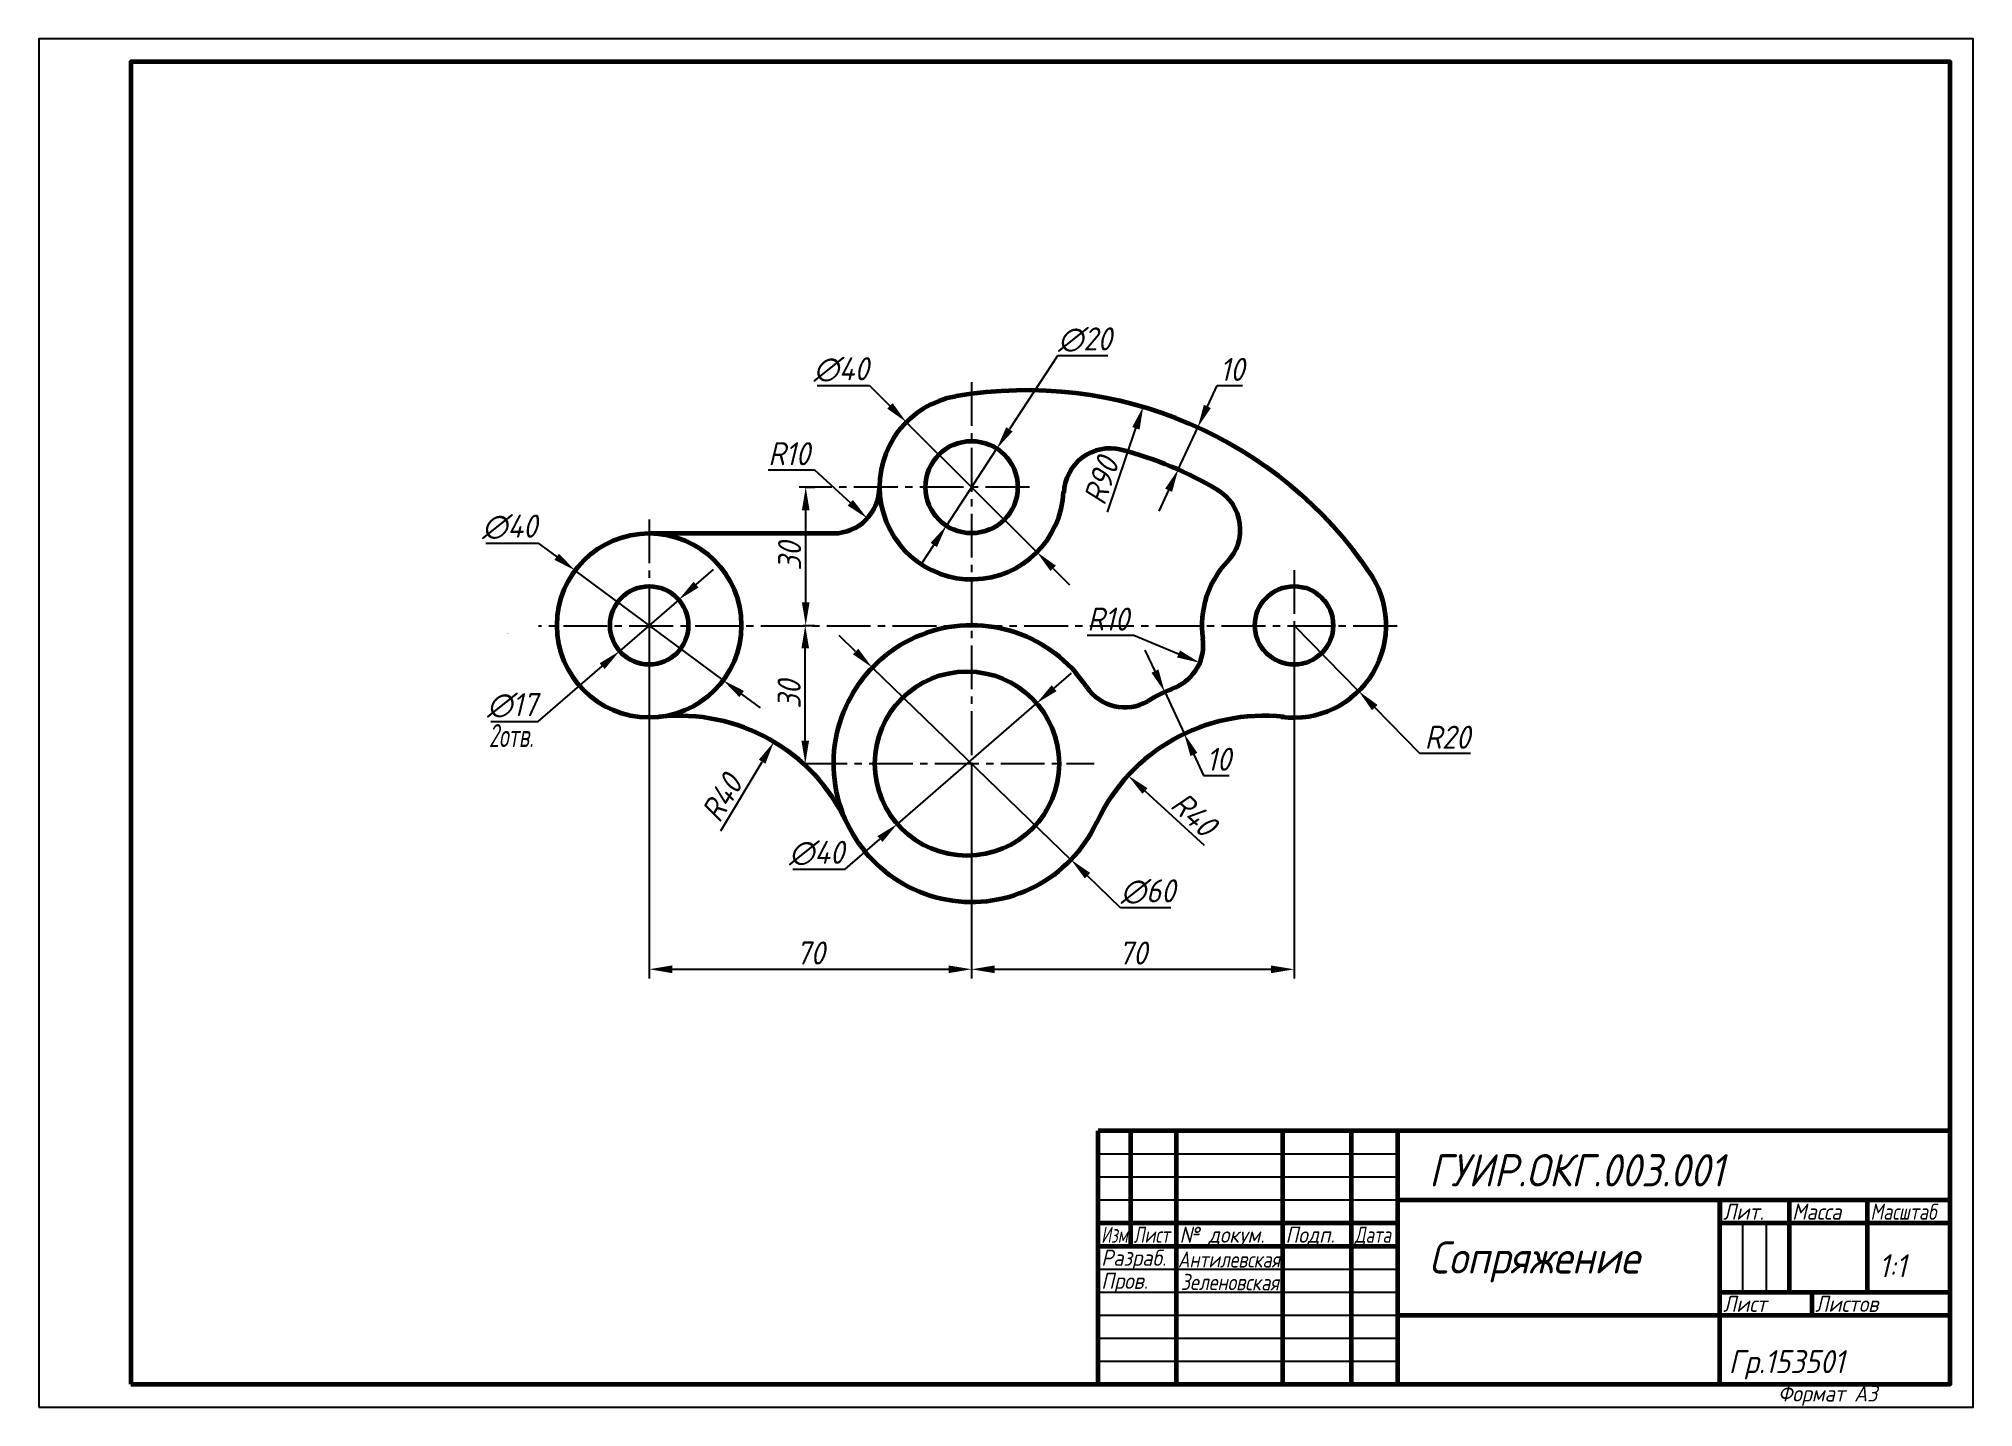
# Model space of a CAD drawing. Header units: millimetres. Extents: x 0 to 420, y 0 to 297.
import ezdxf
from ezdxf.enums import TextEntityAlignment as Align

# ---------------------------------------------------------------- set-up
doc = ezdxf.new("R2010")
doc.units = ezdxf.units.MM
doc.header["$LTSCALE"] = 0.5
doc.linetypes.add('осевая2', pattern=[28.575, 19.05, -3.175, 3.175, -3.175])
doc.layers.get('0').update_dxf_attribs({"lineweight": 60})
doc.layers.get('Defpoints').update_dxf_attribs({"color": 5})
doc.layers.add('1-оси', color=1, linetype='осевая2')
doc.layers.add('3-размеры', color=6, linetype='Continuous')
doc.layers.add('4-текст', color=7, linetype='Continuous', true_color=0x00ad00)
doc.styles.get("Standard").update_dxf_attribs({"font": 'isocpeui.ttf', "width": 0.9})
doc.dimstyles.new('Standart', dxfattribs={"dimtxt": 5, "dimasz": 5, "dimexe": 2, "dimexo": 0, "dimgap": 1, "dimtad": 1, "dimtoh": 1, "dimdec": 0, "dimtxsty": 'Standard', "dimcen": 2.5, "dimadec": 0, "dimazin": 0, "dimtfac": 1, "dimtdec": 0, "dimtmove": 0, "dimatfit": 3, "dimldrblk": 'DOTSMALL', "dimfxl": 1, "dimarcsym": 0})

# ---------------------------------------------------------------- blocks, each defined once
blk = doc.blocks.new('*D2')
at = {"layer": '3-размеры', "color": 0, "lineweight": -2, "transparency": 16777216}
for p, q in [((142.73, 178.53), (146.5, 181.81)), ((138.95, 175.26), (126.11, 164.11)), ((108.47, 148.79), (122.34, 160.83)), ((98.15, 148.79), (108.47, 148.79))]:
    blk.add_line(p, q, dxfattribs=at)
at = {"layer": '3-размеры', "color": 0, "transparency": 16777216}
for points in [[(142.18, 179.16), (143.27, 177.9), (138.95, 175.26)], [(121.79, 161.46), (122.88, 160.2), (126.11, 164.11)]]:
    blk.add_solid(points, dxfattribs=at)
at = {"layer": 'Defpoints', "color": 0, "transparency": 16777216}
for p in [(138.95, 175.26), (126.11, 164.11)]:
    blk.add_point(p, dxfattribs=at)
at = {"layer": '3-размеры', "color": 0, "transparency": 16777216, "insert": (102.81, 152.33), "char_height": 5, "attachment_point": 5}
blk.add_mtext('∅17', dxfattribs=at)
blk = doc.blocks.new('_DotSmall')
at = {"color": 0, "linetype": 'ByBlock', "const_width": 0.5}
blk.add_lwpolyline([(-0.0625, 0, 1), (0.0625, 0, 1)], format="xyb", close=True, dxfattribs=at)
blk = doc.blocks.new('*D4')
at = {"layer": '3-размеры', "color": 0, "lineweight": -2, "transparency": 16777216}
for p, q in [((272.54, 169.69), (286.55, 155.42)), ((299.82, 141.91), (290.06, 151.85)), ((310.85, 141.91), (299.82, 141.91))]:
    blk.add_line(p, q, dxfattribs=at)
at = {"layer": '3-размеры', "color": 0, "transparency": 16777216}
blk.add_solid([(290.65, 152.43), (289.46, 151.27), (286.55, 155.42)], dxfattribs=at)
at = {"layer": 'Defpoints', "color": 0, "transparency": 16777216}
for p in [(272.54, 169.69), (286.55, 155.42)]:
    blk.add_point(p, dxfattribs=at)
at = {"layer": '3-размеры', "color": 0, "transparency": 16777216, "insert": (305.83, 145.41), "char_height": 5, "attachment_point": 5}
blk.add_mtext('R20', dxfattribs=at)
blk = doc.blocks.new('*D5')
at = {"layer": '3-размеры', "color": 0, "lineweight": -2, "transparency": 16777216}
for p, q in [((221.19, 228.19), (210.75, 212.23)), ((232.08, 228.19), (221.19, 228.19)), ((197.06, 191.32), (208.01, 208.05)), ((194.32, 187.13), (191.58, 182.95))]:
    blk.add_line(p, q, dxfattribs=at)
at = {"layer": '3-размеры', "color": 0, "transparency": 16777216}
for points in [[(210.05, 212.69), (211.44, 211.78), (208.01, 208.05)], [(193.62, 187.59), (195.02, 186.68), (197.06, 191.32)]]:
    blk.add_solid(points, dxfattribs=at)
at = {"layer": 'Defpoints', "color": 0, "transparency": 16777216}
for p in [(208.01, 208.05), (197.06, 191.32)]:
    blk.add_point(p, dxfattribs=at)
at = {"layer": '3-размеры', "color": 0, "transparency": 16777216, "insert": (227.14, 231.69), "char_height": 5, "attachment_point": 5}
blk.add_mtext('∅20', dxfattribs=at)
blk = doc.blocks.new('*D6')
at = {"layer": '3-размеры', "color": 0, "lineweight": -2, "transparency": 16777216}
for p, q in [((169.04, 221.71), (180.4, 221.71)), ((180.4, 221.71), (184.81, 217.32)), ((216.71, 185.58), (188.36, 213.79)), ((220.25, 182.05), (223.8, 178.52))]:
    blk.add_line(p, q, dxfattribs=at)
at = {"layer": '3-размеры', "color": 0, "transparency": 16777216}
for points in [[(185.4, 217.91), (184.22, 216.73), (188.36, 213.79)], [(220.84, 182.64), (219.67, 181.46), (216.71, 185.58)]]:
    blk.add_solid(points, dxfattribs=at)
at = {"layer": 'Defpoints', "color": 0, "transparency": 16777216}
for p in [(188.36, 213.79), (216.71, 185.58)]:
    blk.add_point(p, dxfattribs=at)
at = {"layer": '3-размеры', "color": 0, "transparency": 16777216, "insert": (174.22, 225.21), "char_height": 5, "attachment_point": 5}
blk.add_mtext('∅40', dxfattribs=at)
blk = doc.blocks.new('*D7')
at = {"layer": '3-размеры', "color": 0, "lineweight": -2, "transparency": 16777216}
for p, q in [((165.98, 169.68), (168.42, 169.68)), ((166.42, 144.68), (166.42, 164.68)), ((165.98, 139.68), (168.42, 139.68))]:
    blk.add_line(p, q, dxfattribs=at)
at = {"layer": '3-размеры', "color": 0, "transparency": 16777216}
for points in [[(165.59, 164.68), (167.25, 164.68), (166.42, 169.68)], [(165.59, 144.68), (167.25, 144.68), (166.42, 139.68)]]:
    blk.add_solid(points, dxfattribs=at)
at = {"layer": 'Defpoints', "color": 0, "transparency": 16777216}
for p in [(165.98, 169.68), (166.42, 169.68), (165.98, 139.68)]:
    blk.add_point(p, dxfattribs=at)
at = {"layer": '3-размеры', "color": 0, "transparency": 16777216, "insert": (162.92, 154.68), "char_height": 5, "attachment_point": 5, "rotation": 90}
blk.add_mtext('30', dxfattribs=at)
blk = doc.blocks.new('*D8')
at = {"layer": '3-размеры', "color": 0, "lineweight": -2, "transparency": 16777216}
for p, q in [((166.42, 199.68), (168.52, 199.68)), ((166.52, 174.68), (166.52, 194.68)), ((166.42, 169.68), (168.52, 169.68))]:
    blk.add_line(p, q, dxfattribs=at)
at = {"layer": '3-размеры', "color": 0, "transparency": 16777216}
for points in [[(165.69, 194.68), (167.35, 194.68), (166.52, 199.68)], [(165.69, 174.68), (167.35, 174.68), (166.52, 169.68)]]:
    blk.add_solid(points, dxfattribs=at)
at = {"layer": 'Defpoints', "color": 0, "transparency": 16777216}
for p in [(166.42, 199.68), (166.52, 199.68), (166.42, 169.68)]:
    blk.add_point(p, dxfattribs=at)
at = {"layer": '3-размеры', "color": 0, "transparency": 16777216, "insert": (163.02, 184.68), "char_height": 5, "attachment_point": 5, "rotation": 90}
blk.add_mtext('30', dxfattribs=at)
blk = doc.blocks.new('*D9')
at = {"layer": '3-размеры', "color": 0, "lineweight": -2, "transparency": 16777216}
for p, q in [((220.43, 156.05), (224.21, 159.32)), ((216.65, 152.78), (186.41, 126.59)), ((175.07, 116.77), (182.63, 123.32)), ((163.71, 116.77), (175.07, 116.77))]:
    blk.add_line(p, q, dxfattribs=at)
at = {"layer": '3-размеры', "color": 0, "transparency": 16777216}
for points in [[(219.89, 156.68), (220.98, 155.42), (216.65, 152.78)], [(182.09, 123.95), (183.18, 122.69), (186.41, 126.59)]]:
    blk.add_solid(points, dxfattribs=at)
at = {"layer": 'Defpoints', "color": 0, "transparency": 16777216}
for p in [(216.65, 152.78), (186.41, 126.59)]:
    blk.add_point(p, dxfattribs=at)
at = {"layer": '3-размеры', "color": 0, "transparency": 16777216, "insert": (168.89, 120.27), "char_height": 5, "attachment_point": 5}
blk.add_mtext('∅40', dxfattribs=at)
blk = doc.blocks.new('*D11')
at = {"layer": '3-размеры', "color": 0, "lineweight": -2, "transparency": 16777216}
for p, q in [((132.53, 169.68), (132.53, 93.06)), ((202.53, 139.68), (202.53, 93.06)), ((137.53, 95.06), (197.53, 95.06))]:
    blk.add_line(p, q, dxfattribs=at)
at = {"layer": '3-размеры', "color": 0, "transparency": 16777216}
for points in [[(137.53, 95.89), (137.53, 94.22), (132.53, 95.06)], [(197.53, 95.89), (197.53, 94.22), (202.53, 95.06)]]:
    blk.add_solid(points, dxfattribs=at)
at = {"layer": 'Defpoints', "color": 0, "transparency": 16777216}
for p in [(132.53, 169.68), (202.53, 139.68), (202.53, 95.06)]:
    blk.add_point(p, dxfattribs=at)
at = {"layer": '3-размеры', "color": 0, "transparency": 16777216, "insert": (167.53, 98.59), "char_height": 5, "attachment_point": 5}
blk.add_mtext('70', dxfattribs=at)
blk = doc.blocks.new('*D12')
at = {"layer": '3-размеры', "color": 0, "lineweight": -2, "transparency": 16777216}
for p, q in [((272.53, 169.68), (272.53, 93.05)), ((202.53, 139.68), (202.53, 93.05)), ((207.53, 95.05), (267.53, 95.05))]:
    blk.add_line(p, q, dxfattribs=at)
at = {"layer": '3-размеры', "color": 0, "transparency": 16777216}
for points in [[(207.53, 95.88), (207.53, 94.21), (202.53, 95.05)], [(267.53, 95.88), (267.53, 94.21), (272.53, 95.05)]]:
    blk.add_solid(points, dxfattribs=at)
at = {"layer": 'Defpoints', "color": 0, "transparency": 16777216}
for p in [(272.53, 169.68), (202.53, 139.68), (272.53, 95.05)]:
    blk.add_point(p, dxfattribs=at)
at = {"layer": '3-размеры', "color": 0, "transparency": 16777216, "insert": (237.53, 98.58), "char_height": 5, "attachment_point": 5}
blk.add_mtext('70', dxfattribs=at)
blk = doc.blocks.new('*D13')
at = {"layer": '3-размеры', "color": 0, "lineweight": -2, "transparency": 16777216}
blk.add_line((232.03, 194.26), (238.2, 212.45), dxfattribs=at)
at = {"layer": '3-размеры', "color": 0, "transparency": 16777216}
blk.add_solid([(237.41, 212.72), (238.99, 212.18), (239.81, 217.19)], dxfattribs=at)
at = {"layer": 'Defpoints', "color": 0, "transparency": 16777216}
for p in [(239.81, 217.19), (210.87, 131.97)]:
    blk.add_point(p, dxfattribs=at)
at = {"layer": '3-размеры', "color": 0, "transparency": 16777216, "insert": (230.65, 201.08), "char_height": 5, "attachment_point": 5, "rotation": 71.2449}
blk.add_mtext('R90', dxfattribs=at)
blk = doc.blocks.new('*D14')
at = {"layer": '3-размеры', "color": 0, "lineweight": -2, "transparency": 16777216}
for p, q in [((253.71, 217.2), (255.81, 221.74)), ((255.81, 221.74), (261.34, 221.74)), ((247.4, 203.54), (251.62, 212.66)), ((250.2, 213.32), (253.43, 211.82)), ((245.99, 204.2), (249.22, 202.7)), ((245.3, 199.01), (243.2, 194.47))]:
    blk.add_line(p, q, dxfattribs=at)
at = {"layer": '3-размеры', "color": 0, "transparency": 16777216}
for points in [[(252.96, 217.55), (254.47, 216.85), (251.62, 212.66)], [(244.55, 199.36), (246.06, 198.66), (247.4, 203.54)]]:
    blk.add_solid(points, dxfattribs=at)
at = {"layer": 'Defpoints', "color": 0, "transparency": 16777216}
for p in [(250.2, 213.32), (251.62, 212.66), (245.99, 204.2)]:
    blk.add_point(p, dxfattribs=at)
at = {"layer": '3-размеры', "color": 0, "transparency": 16777216, "insert": (259.08, 225.24), "char_height": 5, "attachment_point": 5}
blk.add_mtext('10', dxfattribs=at)
blk = doc.blocks.new('*D15')
at = {"layer": '3-размеры', "color": 0, "lineweight": -2, "transparency": 16777216}
for p, q in [((158.36, 203.44), (168.46, 203.44)), ((168.46, 203.44), (176.21, 196.29))]:
    blk.add_line(p, q, dxfattribs=at)
at = {"layer": '3-размеры', "color": 0, "transparency": 16777216}
blk.add_solid([(176.77, 196.91), (175.64, 195.68), (179.88, 192.9)], dxfattribs=at)
at = {"layer": 'Defpoints', "color": 0, "transparency": 16777216}
for p in [(172.53, 199.68), (179.88, 192.9)]:
    blk.add_point(p, dxfattribs=at)
at = {"layer": '3-размеры', "color": 0, "transparency": 16777216, "insert": (162.91, 206.94), "char_height": 5, "attachment_point": 5}
blk.add_mtext('R10', dxfattribs=at)
blk = doc.blocks.new('*D16')
at = {"layer": '3-размеры', "color": 0, "lineweight": -2, "transparency": 16777216}
for p, q in [((242.35, 159.77), (240.23, 164.3)), ((244.03, 155.03), (246.27, 156.08)), ((244.46, 155.23), (248.68, 146.19)), ((248.25, 145.99), (250.49, 147.04)), ((250.8, 141.66), (252.91, 137.13)), ((252.91, 137.13), (258.44, 137.13))]:
    blk.add_line(p, q, dxfattribs=at)
at = {"layer": '3-размеры', "color": 0, "transparency": 16777216}
for points in [[(243.1, 160.12), (241.59, 159.41), (244.46, 155.23)], [(251.55, 142.01), (250.04, 141.31), (248.68, 146.19)]]:
    blk.add_solid(points, dxfattribs=at)
at = {"layer": 'Defpoints', "color": 0, "transparency": 16777216}
for p in [(244.03, 155.03), (248.25, 145.99), (248.68, 146.19)]:
    blk.add_point(p, dxfattribs=at)
at = {"layer": '3-размеры', "color": 0, "transparency": 16777216, "insert": (256.18, 140.63), "char_height": 5, "attachment_point": 5}
blk.add_mtext('10', dxfattribs=at)
blk = doc.blocks.new('*D17')
at = {"layer": '3-размеры', "color": 0, "lineweight": -2, "transparency": 16777216}
for p, q in [((227.63, 167.55), (237.72, 167.55)), ((237.72, 167.55), (247.45, 163.49))]:
    blk.add_line(p, q, dxfattribs=at)
at = {"layer": '3-размеры', "color": 0, "transparency": 16777216}
blk.add_solid([(247.77, 164.26), (247.13, 162.72), (252.07, 161.57)], dxfattribs=at)
at = {"layer": 'Defpoints', "color": 0, "transparency": 16777216}
for p in [(242.84, 165.42), (252.07, 161.57)]:
    blk.add_point(p, dxfattribs=at)
at = {"layer": '3-размеры', "color": 0, "transparency": 16777216, "insert": (232.17, 171.05), "char_height": 5, "attachment_point": 5}
blk.add_mtext('R10', dxfattribs=at)
blk = doc.blocks.new('*D19')
at = {"layer": '3-размеры', "color": 0, "lineweight": -2, "transparency": 16777216}
blk.add_line((148.09, 125.08), (157.06, 140.1), dxfattribs=at)
at = {"layer": '3-размеры', "color": 0, "transparency": 16777216}
blk.add_solid([(156.34, 140.53), (157.77, 139.67), (159.62, 144.39)], dxfattribs=at)
at = {"layer": 'Defpoints', "color": 0, "transparency": 16777216}
for p in [(159.62, 144.39), (139.12, 110.05)]:
    blk.add_point(p, dxfattribs=at)
at = {"layer": '3-размеры', "color": 0, "transparency": 16777216, "insert": (148.29, 132.24), "char_height": 5, "attachment_point": 5, "rotation": 59.1652}
blk.add_mtext('R40', dxfattribs=at)
blk = doc.blocks.new('*D21')
at = {"layer": '3-размеры', "color": 0, "lineweight": -2, "transparency": 16777216}
for p, q in [((97.08, 187.56), (108.44, 187.56)), ((108.44, 187.56), (112.46, 184.58)), ((148.59, 157.77), (116.47, 181.6)), ((152.61, 154.79), (156.63, 151.81))]:
    blk.add_line(p, q, dxfattribs=at)
at = {"layer": '3-размеры', "color": 0, "transparency": 16777216}
for points in [[(112.95, 185.25), (111.96, 183.91), (116.47, 181.6)], [(153.11, 155.46), (152.11, 154.12), (148.59, 157.77)]]:
    blk.add_solid(points, dxfattribs=at)
at = {"layer": 'Defpoints', "color": 0, "transparency": 16777216}
for p in [(116.47, 181.6), (148.59, 157.77)]:
    blk.add_point(p, dxfattribs=at)
at = {"layer": '3-размеры', "color": 0, "transparency": 16777216, "insert": (102.26, 191.06), "char_height": 5, "attachment_point": 5}
blk.add_mtext('∅40', dxfattribs=at)
blk = doc.blocks.new('*D22')
at = {"layer": '3-размеры', "color": 0, "lineweight": -2, "transparency": 16777216}
blk.add_line((253.06, 121.89), (240.18, 133.73), dxfattribs=at)
at = {"layer": '3-размеры', "color": 0, "transparency": 16777216}
blk.add_solid([(240.74, 134.34), (239.62, 133.12), (236.5, 137.11)], dxfattribs=at)
at = {"layer": 'Defpoints', "color": 0, "transparency": 16777216}
for p in [(236.5, 137.11), (265.95, 110.05)]:
    blk.add_point(p, dxfattribs=at)
at = {"layer": '3-размеры', "color": 0, "transparency": 16777216, "insert": (250.83, 128.7), "char_height": 5, "attachment_point": 5, "rotation": 317.4155}
blk.add_mtext('R40', dxfattribs=at)
blk = doc.blocks.new('*D24')
at = {"layer": '3-размеры', "color": 0, "lineweight": -2, "transparency": 16777216}
for p, q in [((177.36, 164), (173.77, 167.48)), ((180.96, 160.53), (224.11, 118.84)), ((234.89, 108.41), (227.7, 115.36)), ((245.79, 108.41), (234.89, 108.41))]:
    blk.add_line(p, q, dxfattribs=at)
at = {"layer": '3-размеры', "color": 0, "transparency": 16777216}
for points in [[(177.94, 164.6), (176.78, 163.41), (180.96, 160.53)], [(228.28, 115.96), (227.12, 114.76), (224.11, 118.84)]]:
    blk.add_solid(points, dxfattribs=at)
at = {"layer": 'Defpoints', "color": 0, "transparency": 16777216}
for p in [(180.96, 160.53), (224.11, 118.84)]:
    blk.add_point(p, dxfattribs=at)
at = {"layer": '3-размеры', "color": 0, "transparency": 16777216, "insert": (240.84, 111.91), "char_height": 5, "attachment_point": 5}
blk.add_mtext('∅60', dxfattribs=at)

msp = doc.modelspace()

# ---------------------------------------------------------------- linework, layer by layer
for p, q in [((132.53, 189.68), (172.53, 189.68)), ((365, 45), (365, 40))]:
    msp.add_line(p, q)
at = {"lineweight": 60}
for p, q in [((415, 60), (230, 60)), ((230, 5), (230, 60)), ((237, 60), (237, 35)), ((247, 5), (247, 60)), ((270, 60), (270, 5)), ((285, 5), (285, 60)), ((295, 60), (295, 5)), ((295, 45), (415, 45)), ((365, 5), (365, 45)), ((380, 45), (380, 25)), ((397, 25), (397, 45)), ((230, 40), (295, 40)), ((365, 40), (415, 40)), ((230, 35), (295, 35)), ((365, 25), (415, 25)), ((385, 20), (385, 25)), ((295, 20), (415, 20))]:
    msp.add_line(p, q, dxfattribs=at)
at = {"lineweight": -3}
for p, q in [((230, 55), (295, 55)), ((230, 50), (295, 50)), ((230, 45), (295, 45)), ((370, 25), (370, 40)), ((375, 40), (375, 25)), ((230, 30), (295, 30)), ((230, 25), (295, 25)), ((230, 20), (295, 20)), ((230, 15), (295, 15)), ((230, 10), (295, 10))]:
    msp.add_line(p, q, dxfattribs=at)
at = {"lineweight": 60}
msp.add_lwpolyline([(20, 5), (415, 5), (415, 292), (20, 292)], close=True, dxfattribs=at)
for centre, radius in [((202.53, 199.68), 10), ((132.53, 169.68), 20), ((132.53, 169.68), 8.5), ((272.53, 169.68), 8.5), ((201.53, 139.68), 20)]:
    msp.add_circle(centre, radius)
for centre, radius, start, end in [((202.53, 199.68), 20, 99.7567, 357.383), ((214.4, 130.7), 90, 33.8462, 99.7567), ((232.54, 198.07), 10, 75.5631, 177.9367), ((215.09, 130.28), 80, 59.1471, 75.5631), ((172.53, 199.68), 10, 270, 360), ((250.87, 190.44), 10, 316.2388, 419.2534), ((272.53, 169.68), 20, 136.2198, 188.1777), ((272.54, 169.69), 20, 262.2321, 395.9648), ((202.53, 139.68), 30, 33.7622, 334.9509), ((242.84, 165.42), 10, 292.6552, 368.1777), ((235.79, 161.91), 10, 213.7622, 300.1789), ((265.95, 110.05), 50, 112.6552, 120.1789), ((139.12, 110.05), 40, 25.0491, 96.2998), ((265.95, 110.05), 40, 83.7002, 154.9509)]:
    msp.add_arc(centre, radius, start, end)
at = {"layer": '1-оси'}
for p, q in [((202.53, 222.49), (202.53, 99.23)), ((215.08, 199.68), (165.12, 199.68)), ((132.53, 192.68), (132.53, 154.57)), ((272.53, 181.68), (272.53, 155.67)), ((294.9, 169.51), (108.53, 169.51)), ((165.98, 139.68), (229.13, 139.68))]:
    msp.add_line(p, q, dxfattribs=at)
at = {"layer": 'Defpoints'}
msp.add_lwpolyline([(0, 0), (420, 0), (420, 297), (0, 297)], close=True, dxfattribs=at)

# ---------------------------------------------------------------- texts
at = {"lineweight": -3, "width": 0.9}
msp.add_text('Формат А3', height=3.5, dxfattribs=at).set_placement((377.6, 1.25))
at = {"layer": '3-размеры', "width": 0.675537}
msp.add_text('dcd', height=0.229, rotation=180, dxfattribs=at).set_placement((101.95, 167.89), (101.61, 167.89), align=Align.FIT)
at = {"layer": '3-размеры', "width": 0.567643}
msp.add_text('2отв.', height=5, dxfattribs=at).set_placement((97.73, 143.27), (107.43, 143.27), align=Align.FIT)
at = {"layer": '4-текст', "width": 0.9}
for s, height, p in [('ГУИР.ОКГ.003.001', 7, (301.84, 47.93)), ('Сопряжение', 7, (301.84, 29.02)), ('1:1', 5, (399.5, 28.21)), ('Гр.153501', 5, (366.9, 7.41))]:
    msp.add_text(s, height=height, dxfattribs=at).set_placement(p)
at = {"layer": '4-текст', "lineweight": -3}
for s, width, p in [('Лит.', 0.9, (365.67, 40.7)), ('Масса', 0.9, (380.67, 40.7)), ('Масштаб', 0.8, (397.67, 40.7)), ('Изм.', 0.7, (230.67, 35.7)), ('Лист', 0.75, (237.67, 35.7)), ('№ докум.', 0.9, (247.67, 35.7)), ('Подп.', 0.9, (270.67, 35.7)), ('Дата', 0.75, (285.67, 35.7)), ('Разраб.', 0.9, (230.67, 30.7)), ('Пров.', 0.9, (230.67, 25.7)), ('Лист', 0.9, (365.67, 20.7)), ('Листов', 0.9, (385.67, 20.7))]:
    msp.add_text(s, height=3.5, dxfattribs=dict(at, width=width)).set_placement(p)
at = {"layer": '4-текст', "width": 0.748824}
msp.add_text('Антилевская', height=3.5, dxfattribs=at).set_placement((247.32, 30.33), (269.49, 30.33), align=Align.FIT)
at = {"layer": '4-текст', "width": 0.752348}
msp.add_text('Зеленовская', height=3.5, rotation=359.6863, dxfattribs=at).set_placement((247.93, 25.46), (269.25, 25.34), align=Align.FIT)

# ---------------------------------------------------------------- dimensions: what is measured, and where the dimension line sits
at = {"layer": '3-размеры'}
for p1, p2, picture, middle in [((197.06, 191.32), (208.01, 208.05), '*D5', (227.14, 228.19)), ((216.71, 185.58), (188.36, 213.79), '*D6', (174.22, 221.71)), ((148.59, 157.77), (116.47, 181.6), '*D21', (102.26, 187.56)), ((138.95, 175.26), (126.11, 164.11), '*D2', (102.81, 148.79))]:
    dim = msp.add_diameter_dim_2p(p1=p1, p2=p2, dimstyle='Standart', dxfattribs=at)
    dim.commit()
    dim.dimension.update_dxf_attribs({"geometry": picture, "text_midpoint": middle, "dimtype": 163})
for base, p1, p2, angle, picture, middle in [((251.62, 212.66), (245.99, 204.2), (250.2, 213.32), 65.1884, '*D14', (259.08, 221.74)), ((248.68, 146.19), (244.03, 155.03), (248.25, 145.99), 295.0245, '*D16', (256.18, 137.13))]:
    dim = msp.add_linear_dim(base=base, p1=p1, p2=p2, angle=angle, dimstyle='Standart', dxfattribs=at)
    dim.commit()
    dim.dimension.update_dxf_attribs({"geometry": picture, "text_midpoint": middle, "dimtype": 161})
for center, mpoint, picture, middle in [((210.87, 131.97), (239.81, 217.19), '*D13', (233.96, 199.96)), ((172.53, 199.68), (179.88, 192.9), '*D15', (162.91, 203.44)), ((242.84, 165.42), (252.07, 161.57), '*D17', (232.17, 167.55)), ((272.54, 169.69), (286.55, 155.42), '*D4', (305.83, 141.91)), ((139.12, 110.05), (159.62, 144.39), '*D19', (151.29, 130.44)), ((265.95, 110.05), (236.5, 137.11), '*D22', (248.46, 126.12))]:
    dim = msp.add_radius_dim(center=center, mpoint=mpoint, dimstyle='Standart', dxfattribs=at)
    dim.commit()
    dim.dimension.update_dxf_attribs({"geometry": picture, "text_midpoint": middle, "dimtype": 164})
for base, p1, p2, picture, middle in [((166.52, 199.68), (166.42, 169.68), (166.42, 199.68), '*D8', (163.02, 184.68)), ((166.42, 169.68), (165.98, 139.68), (165.98, 169.68), '*D7', (162.92, 154.68))]:
    dim = msp.add_linear_dim(base=base, p1=p1, p2=p2, angle=90, dimstyle='Standart', dxfattribs=at)
    dim.commit()
    dim.dimension.update_dxf_attribs({"geometry": picture, "text_midpoint": middle})
for base, p1, p2, picture, middle in [((202.53, 95.06), (132.53, 169.68), (202.53, 139.68), '*D11', (167.53, 98.59)), ((272.53, 95.05), (202.53, 139.68), (272.53, 169.68), '*D12', (237.53, 98.58))]:
    dim = msp.add_linear_dim(base=base, p1=p1, p2=p2, dimstyle='Standart', dxfattribs=at)
    dim.commit()
    dim.dimension.update_dxf_attribs({"geometry": picture, "text_midpoint": middle})
for p1, p2, picture, middle in [((180.96, 160.53), (224.11, 118.84), '*D24', (240.84, 111.91)), ((216.65, 152.78), (186.41, 126.59), '*D9', (168.89, 120.27))]:
    dim = msp.add_diameter_dim_2p(p1=p1, p2=p2, dimstyle='Standart', dxfattribs=at)
    dim.commit()
    dim.dimension.update_dxf_attribs({"geometry": picture, "text_midpoint": middle})

doc.saveas('drawing.dxf')
